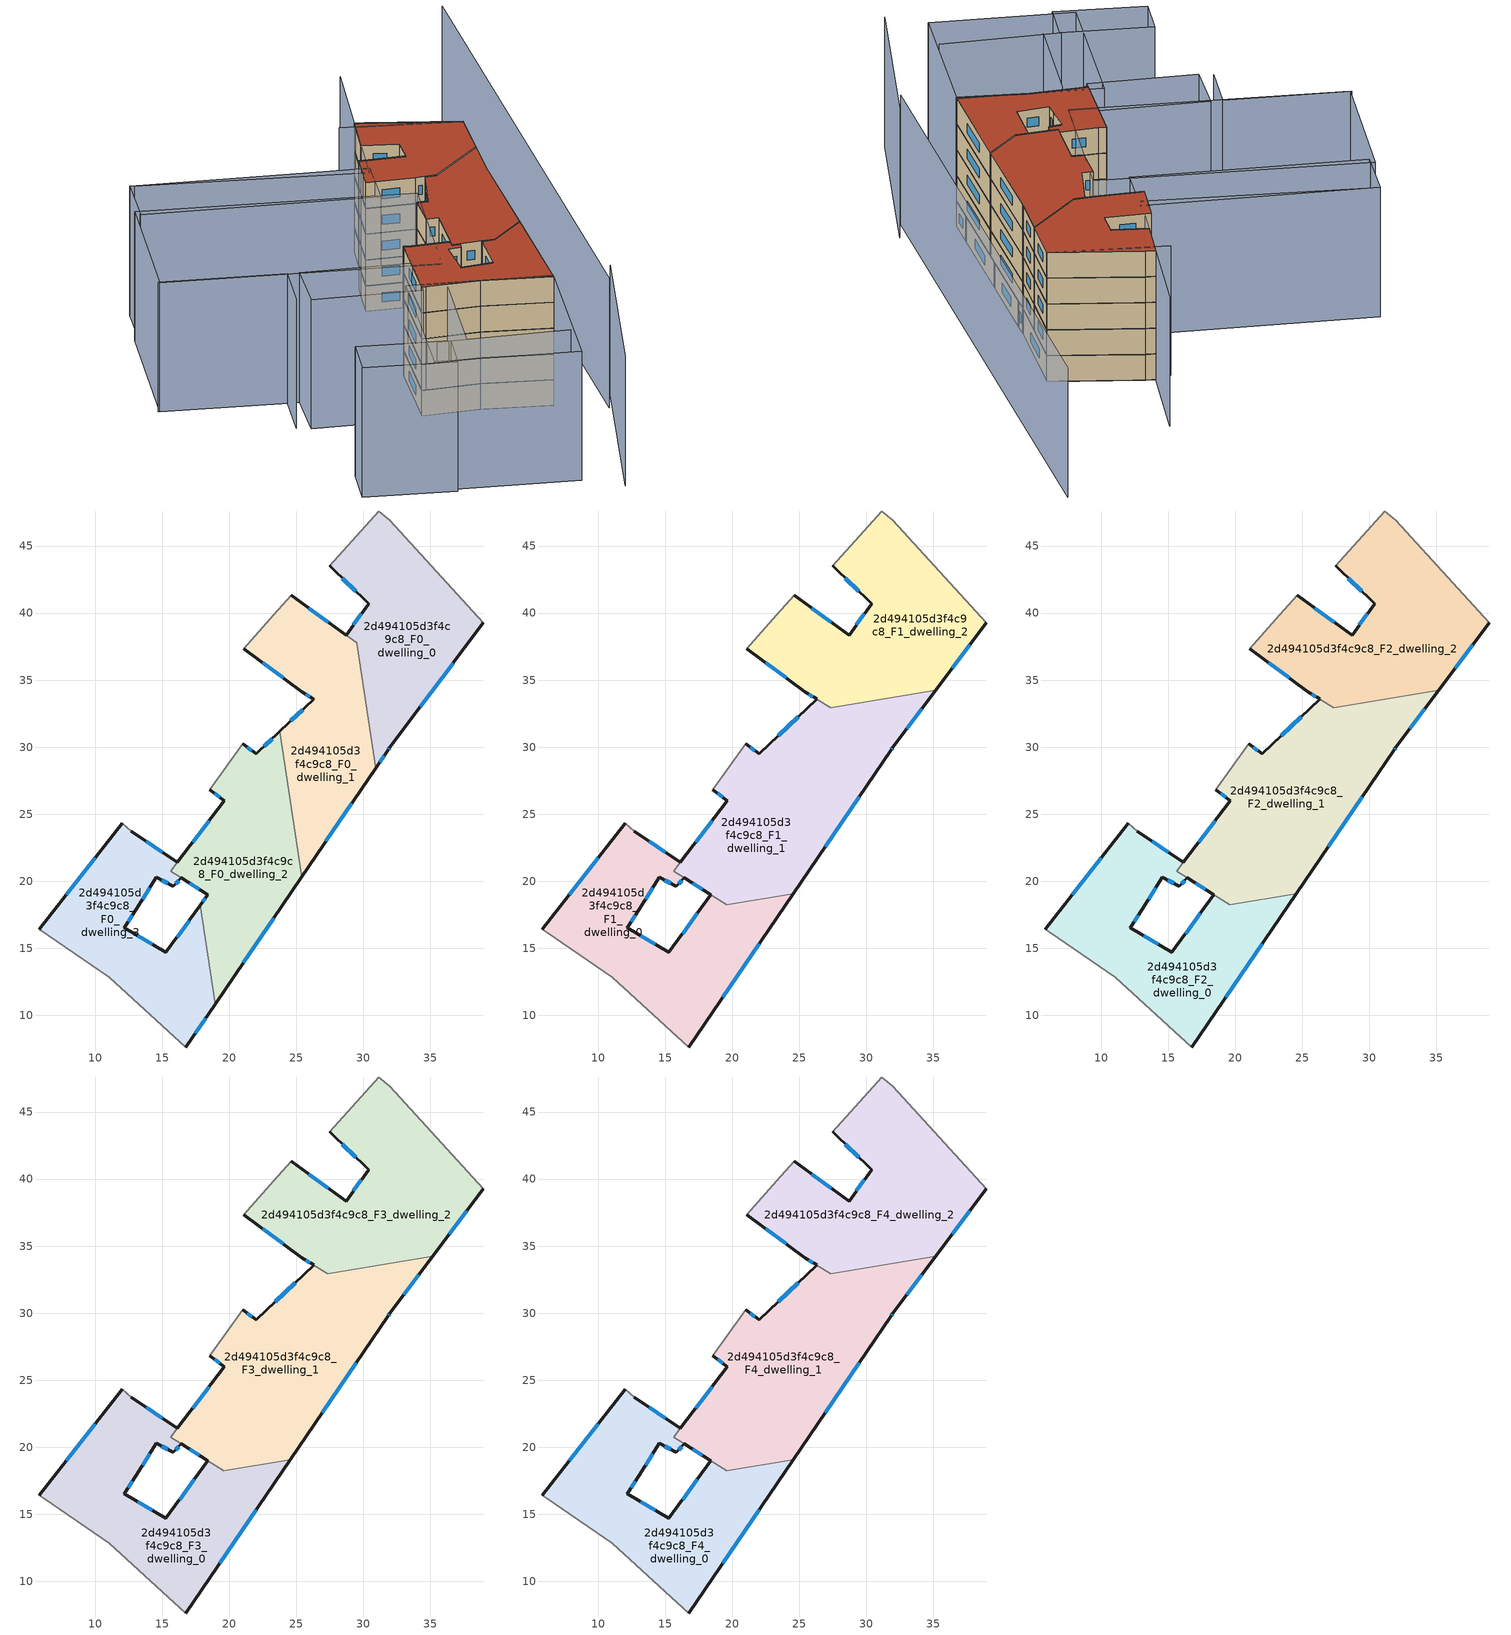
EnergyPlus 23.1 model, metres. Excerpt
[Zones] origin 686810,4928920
2d494105d3f4c9c8_F0_dwelling_0
 floor ground (EU_floor_Construction): 31.99,29.98 38.96,39.27 31.96,46.91 31.17,47.61 27.51,43.52 30.39,40.71 28.72,38.36 29.52,37.78 30.94,28.44 31.87,29.8 z0
 wall outside (EU_wall_Construction): 28.72,38.36 30.39,40.71 27.51,43.52 / 38.96,39.27 31.99,29.98 31.87,29.8 30.94,28.44 z0:3
 wall to 2d494105d3f4c9c8_F0_dwelling_1 (EU_wall_Construction): 30.94,28.44 29.52,37.78 28.72,38.36 z0:3
 wall adiabatic (EU_wall_Construction): 27.51,43.52 31.17,47.61 31.96,46.91 38.96,39.27 z0:3
 window (EU_Window_Construction): 31.95,29.93 31.91,29.86 / 31.57,29.36 31.24,28.89 / 29.26,39.13 29.85,39.95 / 29.45,41.63 28.45,42.61 / 36.69,36.25 34.26,33 z0.98:2.02
2d494105d3f4c9c8_F0_dwelling_1
 floor ground (EU_floor_Construction): 25.42,20.34 30.94,28.44 29.52,37.78 24.61,41.33 23.31,39.86 21.09,37.33 25.42,34.14 26.3,33.59 23.77,31.18 z0
 wall outside (EU_wall_Construction): 24.61,41.33 28.72,38.37 / 30.94,28.44 25.42,20.34 / 23.77,31.18 26.3,33.59 25.42,34.14 21.09,37.33 z0:3
 wall to 2d494105d3f4c9c8_F0_dwelling_2 (EU_wall_Construction): 25.42,20.34 23.77,31.18 z0:3
 wall adiabatic (EU_wall_Construction): 21.09,37.33 23.31,39.86 24.61,41.33 z0:3
 window (EU_Window_Construction): 25.95,40.37 27.38,39.33 / 29.15,25.81 27.22,22.98 / 24.6,31.97 25.48,32.81 / 26.01,33.77 25.71,33.97 / 24.01,35.18 22.5,36.3 z0.98:2.02
2d494105d3f4c9c8_F0_dwelling_2
 floor ground (EU_floor_Construction): 18.95,10.85 25.42,20.34 23.77,31.18 22.03,29.51 21.01,30.25 18.57,26.82 19.63,26 15.64,20.74 18.41,19 17.83,18.21 z0
 wall outside (EU_wall_Construction): 25.42,20.34 18.95,10.85 / 17.83,18.21 18.41,19 16.42,20.25 / 21.01,30.25 22.03,29.51 23.77,31.18 / 16.14,21.4 19.63,26 18.57,26.82 z0:3
 wall to 2d494105d3f4c9c8_F0_dwelling_3 (EU_wall_Construction): 18.95,10.85 17.83,18.21 / 16.42,20.25 15.64,20.74 16.14,21.4 z0:3
 wall adiabatic (EU_wall_Construction): 18.57,26.82 21.01,30.25 z0:3
 window (EU_Window_Construction): 23.32,17.25 21.06,13.94 / 18.02,18.47 18.22,18.75 / 19.28,26.27 18.91,26.55 / 21.34,30.01 21.7,29.75 / 22.6,30.06 23.21,30.64 / 17.76,19.41 17.07,19.85 / 17.28,22.9 18.5,24.51 z0.98:2.02
2d494105d3f4c9c8_F0_dwelling_3
 floor ground (EU_floor_Construction): 16.77,7.64 18.95,10.85 17.83,18.21 15.28,14.69 12.17,16.52 13.05,17.9 14.55,20.28 15.82,19.63 16.42,20.25 15.64,20.74 16.14,21.4 12.69,23.73 12.02,24.34 5.82,16.43 11.05,12.85 z0
 wall outside (EU_wall_Construction): 18.95,10.85 16.77,7.64 / 5.82,16.43 12.02,24.34 / 12.69,23.73 16.14,21.4 / 16.42,20.25 15.82,19.63 14.55,20.28 13.05,17.9 12.17,16.52 15.28,14.69 17.83,18.21 z0:3
 wall adiabatic (EU_wall_Construction): 16.77,7.64 11.05,12.85 5.82,16.43 / 12.02,24.34 12.69,23.73 z0:3
 window (EU_Window_Construction): 12.76,17.46 12.46,16.97 / 13.18,15.93 14.27,15.29 / 16.11,15.84 17,17.07 / 18.24,9.81 17.48,8.69 / 7.84,19.01 10,21.77 / 13.81,22.98 15.02,22.16 / 16.22,20.05 16.01,19.83 / 15.41,19.85 14.96,20.07 / 14.06,19.51 13.54,18.68 z0.98:2.02
2d494105d3f4c9c8_F1_dwelling_0
 floor to 2d494105d3f4c9c8_F0_dwelling_3 (EU_floor_Construction): 16.77,7.64 18.95,10.85 17.83,18.21 15.28,14.69 12.17,16.52 13.05,17.9 14.55,20.28 15.82,19.63 16.42,20.25 15.64,20.74 16.14,21.41 12.69,23.73 12.02,24.34 5.82,16.43 11.05,12.85 z3
 floor to 2d494105d3f4c9c8_F0_dwelling_2 (EU_floor_Construction): 18.95,10.85 24.56,19.08 19.6,18.26 18.41,19 17.83,18.21 z3
 wall outside (EU_wall_Construction): 24.56,19.08 16.77,7.64 / 5.82,16.43 12.02,24.34 / 12.69,23.73 16.14,21.41 / 16.42,20.25 15.82,19.63 14.55,20.28 13.05,17.9 12.17,16.52 15.28,14.69 18.41,19 z3:6
 wall adiabatic (EU_wall_Construction): 16.77,7.64 11.05,12.85 6.16,16.2 5.82,16.43 / 12.02,24.34 12.69,23.73 z3:6
 wall to 2d494105d3f4c9c8_F1_dwelling_1 (EU_wall_Construction): 16.14,21.41 15.64,20.74 16.42,20.25 / 18.41,19 19.6,18.26 24.56,19.08 z3:6
 window (EU_Window_Construction): 22.03,15.36 19.3,11.36 / 7.84,19.01 10,21.77 / 13.81,22.98 15.02,22.16 / 16.22,20.05 16.01,19.83 / 15.41,19.85 14.96,20.07 / 14.06,19.51 13.54,18.68 / 12.76,17.46 12.46,16.97 / 13.18,15.93 14.27,15.29 / 16.3,16.1 17.39,17.6 z3.98:5.02
2d494105d3f4c9c8_F1_dwelling_1
 floor to 2d494105d3f4c9c8_F0_dwelling_1 (EU_floor_Construction): 25.42,20.34 30.94,28.44 30.19,33.42 27.33,32.95 26.3,33.59 23.77,31.18 z3
 floor to 2d494105d3f4c9c8_F0_dwelling_2 (EU_floor_Construction): 24.56,19.08 25.42,20.34 23.77,31.18 22.03,29.51 21.01,30.25 18.57,26.82 19.63,26 16.14,21.4 16.11,21.37 15.64,20.74 19.6,18.26 z3
 floor to 2d494105d3f4c9c8_F0_dwelling_0 (EU_floor_Construction): 31.99,29.98 35.18,34.24 30.19,33.42 30.94,28.44 31.87,29.8 z3
 wall outside (EU_wall_Construction): 16.14,21.4 19.63,26 18.57,26.82 / 21.01,30.25 22.03,29.51 26.3,33.59 / 35.18,34.24 31.99,29.98 31.87,29.8 24.56,19.08 / 18.41,19 16.42,20.25 z3:6
 wall adiabatic (EU_wall_Construction): 18.57,26.82 21.01,30.25 z3:6
 wall to 2d494105d3f4c9c8_F1_dwelling_2 (EU_wall_Construction): 26.3,33.59 27.33,32.95 / 27.34,32.95 35.18,34.24 z3:6
 window (EU_Window_Construction): 17.28,22.9 18.5,24.51 / 19.28,26.27 18.91,26.55 / 21.34,30.01 21.7,29.75 / 23.42,30.84 24.91,32.27 / 34.14,32.86 33.03,31.37 / 31.95,29.93 31.91,29.86 / 29.49,26.32 26.94,22.57 / 17.76,19.41 17.07,19.85 z3.98:5.02
2d494105d3f4c9c8_F1_dwelling_2
 floor to 2d494105d3f4c9c8_F0_dwelling_0 (EU_floor_Construction): 35.18,34.24 38.96,39.27 31.96,46.91 31.17,47.61 27.51,43.52 30.39,40.71 28.72,38.36 29.52,37.78 30.19,33.42 z3
 floor to 2d494105d3f4c9c8_F0_dwelling_1 (EU_floor_Construction): 30.19,33.42 29.52,37.78 24.61,41.33 23.31,39.86 21.09,37.33 25.42,34.14 27.34,32.95 z3
 wall outside (EU_wall_Construction): 26.3,33.6 25.42,34.14 21.09,37.33 / 24.61,41.33 28.72,38.36 30.39,40.71 27.51,43.52 / 38.96,39.27 35.18,34.24 z3:6
 wall adiabatic (EU_wall_Construction): 21.09,37.33 23.31,39.86 24.61,41.33 / 27.51,43.52 31.17,47.61 31.96,46.91 38.96,39.27 z3:6
 window (EU_Window_Construction): 26.01,33.77 25.71,33.97 / 24.01,35.18 22.5,36.3 / 25.95,40.37 27.38,39.33 / 29.26,39.13 29.85,39.95 / 29.45,41.63 28.45,42.61 / 37.73,37.64 36.41,35.88 z3.98:5.02
2d494105d3f4c9c8_F2_dwelling_0
 floor to 2d494105d3f4c9c8_F1_dwelling_0 (EU_floor_Construction): 16.77,7.64 24.56,19.08 19.6,18.26 18.41,19 15.28,14.69 12.17,16.52 13.05,17.9 14.55,20.28 15.82,19.63 16.42,20.25 15.64,20.74 16.14,21.41 12.69,23.73 12.02,24.34 5.82,16.43 11.05,12.85 z6
 wall outside (EU_wall_Construction): 24.56,19.08 16.77,7.64 / 5.82,16.43 12.02,24.34 / 12.69,23.73 16.14,21.41 / 16.42,20.25 15.82,19.63 14.55,20.28 13.05,17.9 12.17,16.52 15.28,14.69 18.41,19 z6:9
 wall adiabatic (EU_wall_Construction): 16.77,7.64 11.05,12.85 6.16,16.2 5.82,16.43 / 12.02,24.34 12.69,23.73 z6:9
 wall to 2d494105d3f4c9c8_F2_dwelling_1 (EU_wall_Construction): 16.14,21.41 15.64,20.74 16.42,20.25 / 18.41,19 19.6,18.26 24.56,19.08 z6:9
 window (EU_Window_Construction): 22.03,15.36 19.3,11.36 / 7.84,19.01 10,21.77 / 13.81,22.98 15.02,22.16 / 16.22,20.05 16.01,19.83 / 15.41,19.85 14.96,20.07 / 14.06,19.51 13.54,18.68 / 12.76,17.46 12.46,16.97 / 13.18,15.93 14.27,15.29 / 16.3,16.1 17.39,17.6 z6.98:8.02
2d494105d3f4c9c8_F2_dwelling_1
 floor to 2d494105d3f4c9c8_F1_dwelling_1 (EU_floor_Construction): 24.56,19.08 31.87,29.8 31.99,29.98 35.18,34.24 27.33,32.95 26.3,33.59 22.03,29.51 21.01,30.25 18.57,26.82 19.63,26 16.14,21.4 15.64,20.75 19.6,18.26 z6
 wall outside (EU_wall_Construction): 16.14,21.4 19.63,26 18.57,26.82 / 21.01,30.25 22.03,29.51 26.3,33.59 / 35.18,34.24 31.99,29.98 31.87,29.8 24.56,19.08 / 18.41,19 16.42,20.25 z6:9
 wall adiabatic (EU_wall_Construction): 18.57,26.82 21.01,30.25 z6:9
 wall to 2d494105d3f4c9c8_F2_dwelling_2 (EU_wall_Construction): 26.3,33.59 27.33,32.95 / 27.34,32.95 35.18,34.24 z6:9
 window (EU_Window_Construction): 17.28,22.9 18.5,24.51 / 19.28,26.27 18.91,26.55 / 21.34,30.01 21.7,29.75 / 23.42,30.84 24.91,32.27 / 34.14,32.86 33.03,31.37 / 31.95,29.93 31.91,29.86 / 29.49,26.32 26.94,22.57 / 17.76,19.41 17.07,19.85 z6.98:8.02
2d494105d3f4c9c8_F2_dwelling_2
 floor to 2d494105d3f4c9c8_F1_dwelling_2 (EU_floor_Construction): 35.18,34.24 38.96,39.27 31.96,46.91 31.17,47.61 27.51,43.52 30.39,40.71 28.72,38.36 24.61,41.33 23.31,39.86 21.09,37.33 25.42,34.14 27.33,32.95 z6
 wall outside (EU_wall_Construction): 26.3,33.6 25.42,34.14 21.09,37.33 / 24.61,41.33 28.72,38.36 30.39,40.71 27.51,43.52 / 38.96,39.27 35.18,34.24 z6:9
 wall adiabatic (EU_wall_Construction): 21.09,37.33 23.31,39.86 24.61,41.33 / 27.51,43.52 31.17,47.61 31.96,46.91 38.96,39.27 z6:9
 window (EU_Window_Construction): 26.01,33.77 25.71,33.97 / 24.01,35.18 22.5,36.3 / 25.95,40.37 27.38,39.33 / 29.26,39.13 29.85,39.95 / 29.45,41.63 28.45,42.61 / 37.73,37.64 36.41,35.88 z6.98:8.02
2d494105d3f4c9c8_F3_dwelling_0
 floor to 2d494105d3f4c9c8_F2_dwelling_0 (EU_floor_Construction): 16.77,7.64 24.56,19.08 19.6,18.26 18.41,19 15.28,14.69 12.17,16.52 13.05,17.9 14.55,20.28 15.82,19.63 16.42,20.25 15.64,20.74 16.14,21.41 12.69,23.73 12.02,24.34 5.82,16.43 11.05,12.85 z9
 wall outside (EU_wall_Construction): 24.56,19.08 16.77,7.64 / 5.82,16.43 12.02,24.34 / 12.69,23.73 16.14,21.41 / 16.42,20.25 15.82,19.63 14.55,20.28 13.05,17.9 12.17,16.52 15.28,14.69 18.41,19 z9:12
 wall adiabatic (EU_wall_Construction): 16.77,7.64 11.05,12.85 6.16,16.2 5.82,16.43 / 12.02,24.34 12.69,23.73 z9:12
 wall to 2d494105d3f4c9c8_F3_dwelling_1 (EU_wall_Construction): 16.14,21.41 15.64,20.74 16.42,20.25 / 18.41,19 19.6,18.26 24.56,19.08 z9:12
 window (EU_Window_Construction): 22.03,15.36 19.3,11.36 / 7.84,19.01 10,21.77 / 13.81,22.98 15.02,22.16 / 16.22,20.05 16.01,19.83 / 15.41,19.85 14.96,20.07 / 14.06,19.51 13.54,18.68 / 12.76,17.46 12.46,16.97 / 13.18,15.93 14.27,15.29 / 16.3,16.1 17.39,17.6 z9.98:11.02
2d494105d3f4c9c8_F3_dwelling_1
 floor to 2d494105d3f4c9c8_F2_dwelling_1 (EU_floor_Construction): 24.56,19.08 31.87,29.8 31.99,29.98 35.18,34.24 27.33,32.95 26.3,33.59 22.03,29.51 21.01,30.25 18.57,26.82 19.63,26 16.14,21.4 15.64,20.75 19.6,18.26 z9
 wall outside (EU_wall_Construction): 16.14,21.4 19.63,26 18.57,26.82 / 21.01,30.25 22.03,29.51 26.3,33.59 / 35.18,34.24 31.99,29.98 31.87,29.8 24.56,19.08 / 18.41,19 16.42,20.25 z9:12
 wall adiabatic (EU_wall_Construction): 18.57,26.82 21.01,30.25 z9:12
 wall to 2d494105d3f4c9c8_F3_dwelling_2 (EU_wall_Construction): 26.3,33.59 27.33,32.95 / 27.34,32.95 35.18,34.24 z9:12
 window (EU_Window_Construction): 17.28,22.9 18.5,24.51 / 19.28,26.27 18.91,26.55 / 21.34,30.01 21.7,29.75 / 23.42,30.84 24.91,32.27 / 34.14,32.86 33.03,31.37 / 31.95,29.93 31.91,29.86 / 29.49,26.32 26.94,22.57 / 17.76,19.41 17.07,19.85 z9.98:11.02
2d494105d3f4c9c8_F3_dwelling_2
 floor to 2d494105d3f4c9c8_F2_dwelling_2 (EU_floor_Construction): 35.18,34.24 38.96,39.27 31.96,46.91 31.17,47.61 27.51,43.52 30.39,40.71 28.72,38.36 24.61,41.33 23.31,39.86 21.09,37.33 25.42,34.14 27.33,32.95 z9
 wall outside (EU_wall_Construction): 26.3,33.6 25.42,34.14 21.09,37.33 / 24.61,41.33 28.72,38.36 30.39,40.71 27.51,43.52 / 38.96,39.27 35.18,34.24 z9:12
 wall adiabatic (EU_wall_Construction): 21.09,37.33 23.31,39.86 24.61,41.33 / 27.51,43.52 31.17,47.61 31.96,46.91 38.96,39.27 z9:12
 window (EU_Window_Construction): 26.01,33.77 25.71,33.97 / 24.01,35.18 22.5,36.3 / 25.95,40.37 27.38,39.33 / 29.26,39.13 29.85,39.95 / 29.45,41.63 28.45,42.61 / 37.73,37.64 36.41,35.88 z9.98:11.02
2d494105d3f4c9c8_F4_dwelling_0
 floor to 2d494105d3f4c9c8_F3_dwelling_0 (EU_floor_Construction): 16.77,7.64 24.56,19.08 19.6,18.26 18.41,19 15.28,14.69 12.17,16.52 13.05,17.9 14.55,20.28 15.82,19.63 16.42,20.25 15.64,20.74 16.14,21.41 12.69,23.73 12.02,24.34 5.82,16.43 11.05,12.85 z12
 wall outside (EU_wall_Construction): 24.56,19.08 16.77,7.64 / 5.82,16.43 12.02,24.34 / 12.69,23.73 16.14,21.41 / 16.42,20.25 15.82,19.63 14.55,20.28 13.05,17.9 12.17,16.52 15.28,14.69 18.41,19 z12:15
 wall adiabatic (EU_wall_Construction): 16.77,7.64 11.05,12.85 6.16,16.2 5.82,16.43 / 12.02,24.34 12.69,23.73 z12:15
 wall to 2d494105d3f4c9c8_F4_dwelling_1 (EU_wall_Construction): 16.14,21.41 15.64,20.74 16.42,20.25 / 18.41,19 19.6,18.26 24.56,19.08 z12:15
 window (EU_Window_Construction): 22.03,15.36 19.3,11.36 / 7.84,19.01 10,21.77 / 13.81,22.98 15.02,22.16 / 16.22,20.05 16.01,19.83 / 15.41,19.85 14.96,20.07 / 14.06,19.51 13.54,18.68 / 12.76,17.46 12.46,16.97 / 13.18,15.93 14.27,15.29 / 16.3,16.1 17.39,17.6 z12.98:14.02
 roof outside (EU_roof_Construction): 24.56,19.08 16.77,7.64 11.05,12.85 5.82,16.43 12.02,24.34 12.69,23.73 16.14,21.41 15.64,20.74 16.42,20.25 15.82,19.63 14.55,20.28 13.05,17.9 12.17,16.52 15.28,14.69 18.41,19 19.6,18.26 z15
2d494105d3f4c9c8_F4_dwelling_1
 floor to 2d494105d3f4c9c8_F3_dwelling_1 (EU_floor_Construction): 24.56,19.08 31.87,29.8 31.99,29.98 35.18,34.24 27.33,32.95 26.3,33.59 22.03,29.51 21.01,30.25 18.57,26.82 19.63,26 16.14,21.4 15.64,20.75 19.6,18.26 z12
 wall outside (EU_wall_Construction): 16.14,21.4 19.63,26 18.57,26.82 / 21.01,30.25 22.03,29.51 26.3,33.59 / 35.18,34.24 31.99,29.98 31.87,29.8 24.56,19.08 / 18.41,19 16.42,20.25 z12:15
 wall adiabatic (EU_wall_Construction): 18.57,26.82 21.01,30.25 z12:15
 wall to 2d494105d3f4c9c8_F4_dwelling_2 (EU_wall_Construction): 26.3,33.59 27.33,32.95 / 27.34,32.95 35.18,34.24 z12:15
 window (EU_Window_Construction): 17.28,22.9 18.5,24.51 / 19.28,26.27 18.91,26.55 / 21.34,30.01 21.7,29.75 / 23.42,30.84 24.91,32.27 / 34.14,32.86 33.03,31.37 / 31.95,29.93 31.91,29.86 / 29.49,26.32 26.94,22.57 / 17.76,19.41 17.07,19.85 z12.98:14.02
 roof outside (EU_roof_Construction): 35.18,34.24 31.99,29.98 31.87,29.8 24.56,19.08 19.6,18.26 16.42,20.25 15.64,20.75 16.14,21.4 19.63,26 18.57,26.82 21.01,30.25 22.03,29.51 26.3,33.59 27.33,32.95 z15
2d494105d3f4c9c8_F4_dwelling_2
 floor to 2d494105d3f4c9c8_F3_dwelling_2 (EU_floor_Construction): 35.18,34.24 38.96,39.27 31.96,46.91 31.17,47.61 27.51,43.52 30.39,40.71 28.72,38.36 24.61,41.33 23.31,39.86 21.09,37.33 25.42,34.14 27.33,32.95 z12
 wall outside (EU_wall_Construction): 26.3,33.6 25.42,34.14 21.09,37.33 / 24.61,41.33 28.72,38.36 30.39,40.71 27.51,43.52 / 38.96,39.27 35.18,34.24 z12:15
 wall adiabatic (EU_wall_Construction): 21.09,37.33 23.31,39.86 24.61,41.33 / 27.51,43.52 31.17,47.61 31.96,46.91 38.96,39.27 z12:15
 window (EU_Window_Construction): 26.01,33.77 25.71,33.97 / 24.01,35.18 22.5,36.3 / 25.95,40.37 27.38,39.33 / 29.26,39.13 29.85,39.95 / 29.45,41.63 28.45,42.61 / 37.73,37.64 36.41,35.88 z12.98:14.02
 roof outside (EU_roof_Construction): 31.96,46.91 38.96,39.27 35.18,34.24 27.33,32.95 25.42,34.14 21.09,37.33 23.31,39.86 24.61,41.33 28.72,38.36 30.39,40.71 27.51,43.52 31.17,47.61 z15
shading: -3.16,6.59 8.27,-2 / 7.07,-10.58 22.66,4.95 / 20.2,2.98 58.61,59.06 / 7.61,14.41 -0.72,4.59 / -11.28,38.11 -0.89,29.26 / -0.89,29.26 -4.9,24.56 / 38.96,39.27 29.31,48.03 / 38.75,56.05 23.15,38.64 / 23.15,38.64 4.68,55.17 / 16.97,7.88 5.02,-6.32 / 5.02,-6.32 -6.95,3.76 / -6.95,3.76 5,17.95 / 5,17.95 16.97,7.88 / 5.37,15.86 -4,23.26 / -4,23.26 0.11,28.46 / 0.11,28.46 9.48,21.06 / 9.48,21.06 5.37,15.86 / 0.05,51.11 22.72,31.65 / 22.72,31.65 11.46,18.54 / 11.46,18.54 -11.21,37.99 / -11.21,37.99 0.05,51.11 / 4.3,55.48 23.99,39.3 / 23.99,39.3 19.6,33.96 / 19.6,33.96 -0.09,50.14 / -0.09,50.14 4.3,55.48 / -12.97,8.49 -9.62,12.34 / -9.62,12.34 -2.02,5.7 / -2.02,5.7 -5.37,1.86 / -5.37,1.86 -12.97,8.49 z0:15
[Building]
EU S2 Campaign: North Axis=0; Terrain=City; Solar Distribution=FullExterior
[Site:Location]
Bologna: Latitude=44.5; Longitude=11.25; Time Zone=1; Elevation=37
[SizingPeriod:WeatherFileDays]
AnnualSizingPeriod: Begin Month=1; Begin Day of Month=1; End Month=12; End Day of Month=31; Day of Week for Start Day=Monday; Use Weather File Daylight Saving Period=No; Use Weather File Rain and Snow Indicators=No
[MATERIAL]
EU_InternalMass_Material: Roughness=MediumRough; Thickness=0.1; Conductivity=1; Density=1800; Specific Heat=900; Thermal Absorptance=0.9; Solar Absorptance=0.7; Visible Absorptance=0.7
[MATERIAL:NOMASS] Roughness=MediumRough; Thermal Absorptance=0.9; Solar Absorptance=0.7; Visible Absorptance=0.7
Name | Thermal Resistance
EU_wall_NoMass | 0.905828
EU_roof_NoMass | 0.37593
EU_floor_NoMass | 0.67114
[WINDOWMATERIAL:SIMPLEGLAZINGSYSTEM]
EU_Window_SimpleGlazing: UFactor=4.52486; Solar Heat Gain Coefficient=0.85; Visible Transmittance=0.85
[CONSTRUCTION]
EU_wall_Construction: EU_wall_NoMass
EU_roof_Construction: EU_roof_NoMass
EU_floor_Construction: EU_floor_NoMass
EU_InternalMass_Construction: EU_InternalMass_Material
EU_Window_Construction: EU_Window_SimpleGlazing
[ZONE] Type=1; Multiplier=1; Ceiling Height=autocalculate; Floor Area=autocalculate; Part of Total Floor Area=Yes
Name | Volume
2d494105d3f4c9c8_F0_dwelling_0 | 302.856
2d494105d3f4c9c8_F1_dwelling_0; 2d494105d3f4c9c8_F2_dwelling_0; 2d494105d3f4c9c8_F3_dwelling_0; 2d494105d3f4c9c8_F4_dwelling_0 | 364.431
2d494105d3f4c9c8_F0_dwelling_1 | 299.897
2d494105d3f4c9c8_F1_dwelling_1; 2d494105d3f4c9c8_F2_dwelling_1; 2d494105d3f4c9c8_F3_dwelling_1; 2d494105d3f4c9c8_F4_dwelling_1 | 430.709
2d494105d3f4c9c8_F0_dwelling_2 | 297.808
2d494105d3f4c9c8_F1_dwelling_2 | 393.782
2d494105d3f4c9c8_F2_dwelling_2; 2d494105d3f4c9c8_F3_dwelling_2; 2d494105d3f4c9c8_F4_dwelling_2 | 393.796
2d494105d3f4c9c8_F0_dwelling_3 | 288.451
[INTERNALMASS] Construction=EU_InternalMass_Construction
Name | Zone or ZoneList | Surface Area
2d494105d3f4c9c8_F0_dwelling_0_EU_InternalMass | 2d494105d3f4c9c8_F0_dwelling_0 | 100.951
2d494105d3f4c9c8_F0_dwelling_1_EU_InternalMass | 2d494105d3f4c9c8_F0_dwelling_1 | 99.9654
2d494105d3f4c9c8_F0_dwelling_2_EU_InternalMass | 2d494105d3f4c9c8_F0_dwelling_2 | 99.2679
2d494105d3f4c9c8_F0_dwelling_3_EU_InternalMass | 2d494105d3f4c9c8_F0_dwelling_3 | 96.1507
2d494105d3f4c9c8_F1_dwelling_0_EU_InternalMass | 2d494105d3f4c9c8_F1_dwelling_0 | 121.475
2d494105d3f4c9c8_F1_dwelling_1_EU_InternalMass | 2d494105d3f4c9c8_F1_dwelling_1 | 143.588
2d494105d3f4c9c8_F1_dwelling_2_EU_InternalMass | 2d494105d3f4c9c8_F1_dwelling_2 | 131.264
2d494105d3f4c9c8_F2_dwelling_0_EU_InternalMass | 2d494105d3f4c9c8_F2_dwelling_0 | 121.475
2d494105d3f4c9c8_F2_dwelling_1_EU_InternalMass | 2d494105d3f4c9c8_F2_dwelling_1 | 143.588
2d494105d3f4c9c8_F2_dwelling_2_EU_InternalMass | 2d494105d3f4c9c8_F2_dwelling_2 | 131.264
2d494105d3f4c9c8_F3_dwelling_0_EU_InternalMass | 2d494105d3f4c9c8_F3_dwelling_0 | 121.475
2d494105d3f4c9c8_F3_dwelling_1_EU_InternalMass | 2d494105d3f4c9c8_F3_dwelling_1 | 143.588
2d494105d3f4c9c8_F3_dwelling_2_EU_InternalMass | 2d494105d3f4c9c8_F3_dwelling_2 | 131.264
2d494105d3f4c9c8_F4_dwelling_0_EU_InternalMass | 2d494105d3f4c9c8_F4_dwelling_0 | 121.475
2d494105d3f4c9c8_F4_dwelling_1_EU_InternalMass | 2d494105d3f4c9c8_F4_dwelling_1 | 143.588
2d494105d3f4c9c8_F4_dwelling_2_EU_InternalMass | 2d494105d3f4c9c8_F4_dwelling_2 | 131.264
[OTHEREQUIPMENT] Fuel Type=Electricity; Design Level Calculation Method=Watts/Area; Power per Zone Floor Area=1; Fraction Latent=0; Fraction Radiant=0; Fraction Lost=0; Carbon Dioxide Generation Rate=0; EndUse Subcategory=EU_Step8_InternalGains
Name | Zone or ZoneList or Space or SpaceList | Schedule
EU_Step8_InternalGain_2d494105d3f4c9c8_F0_dwelling_0_f000 | 2d494105d3f4c9c8_F0_dwelling_0 | EU_Step8_GainSchedule_2d494105d3f4c9c8_F0_dwelling_0_f000
EU_Step8_InternalGain_2d494105d3f4c9c8_F0_dwelling_1_f000 | 2d494105d3f4c9c8_F0_dwelling_1 | EU_Step8_GainSchedule_2d494105d3f4c9c8_F0_dwelling_1_f000
EU_Step8_InternalGain_2d494105d3f4c9c8_F0_dwelling_2_f000 | 2d494105d3f4c9c8_F0_dwelling_2 | EU_Step8_GainSchedule_2d494105d3f4c9c8_F0_dwelling_2_f000
EU_Step8_InternalGain_2d494105d3f4c9c8_F0_dwelling_3_f000 | 2d494105d3f4c9c8_F0_dwelling_3 | EU_Step8_GainSchedule_2d494105d3f4c9c8_F0_dwelling_3_f000
EU_Step8_InternalGain_2d494105d3f4c9c8_F1_dwelling_0_f000 | 2d494105d3f4c9c8_F1_dwelling_0 | EU_Step8_GainSchedule_2d494105d3f4c9c8_F1_dwelling_0_f000
EU_Step8_InternalGain_2d494105d3f4c9c8_F1_dwelling_1_f000 | 2d494105d3f4c9c8_F1_dwelling_1 | EU_Step8_GainSchedule_2d494105d3f4c9c8_F1_dwelling_1_f000
EU_Step8_InternalGain_2d494105d3f4c9c8_F1_dwelling_2_f000 | 2d494105d3f4c9c8_F1_dwelling_2 | EU_Step8_GainSchedule_2d494105d3f4c9c8_F1_dwelling_2_f000
EU_Step8_InternalGain_2d494105d3f4c9c8_F2_dwelling_0_f000 | 2d494105d3f4c9c8_F2_dwelling_0 | EU_Step8_GainSchedule_2d494105d3f4c9c8_F2_dwelling_0_f000
EU_Step8_InternalGain_2d494105d3f4c9c8_F2_dwelling_1_f000 | 2d494105d3f4c9c8_F2_dwelling_1 | EU_Step8_GainSchedule_2d494105d3f4c9c8_F2_dwelling_1_f000
EU_Step8_InternalGain_2d494105d3f4c9c8_F2_dwelling_2_f000 | 2d494105d3f4c9c8_F2_dwelling_2 | EU_Step8_GainSchedule_2d494105d3f4c9c8_F2_dwelling_2_f000
EU_Step8_InternalGain_2d494105d3f4c9c8_F3_dwelling_0_f000 | 2d494105d3f4c9c8_F3_dwelling_0 | EU_Step8_GainSchedule_2d494105d3f4c9c8_F3_dwelling_0_f000
EU_Step8_InternalGain_2d494105d3f4c9c8_F3_dwelling_1_f000 | 2d494105d3f4c9c8_F3_dwelling_1 | EU_Step8_GainSchedule_2d494105d3f4c9c8_F3_dwelling_1_f000
EU_Step8_InternalGain_2d494105d3f4c9c8_F3_dwelling_2_f000 | 2d494105d3f4c9c8_F3_dwelling_2 | EU_Step8_GainSchedule_2d494105d3f4c9c8_F3_dwelling_2_f000
EU_Step8_InternalGain_2d494105d3f4c9c8_F4_dwelling_0_f000 | 2d494105d3f4c9c8_F4_dwelling_0 | EU_Step8_GainSchedule_2d494105d3f4c9c8_F4_dwelling_0_f000
EU_Step8_InternalGain_2d494105d3f4c9c8_F4_dwelling_1_f000 | 2d494105d3f4c9c8_F4_dwelling_1 | EU_Step8_GainSchedule_2d494105d3f4c9c8_F4_dwelling_1_f000
EU_Step8_InternalGain_2d494105d3f4c9c8_F4_dwelling_2_f000 | 2d494105d3f4c9c8_F4_dwelling_2 | EU_Step8_GainSchedule_2d494105d3f4c9c8_F4_dwelling_2_f000
[ZONEVENTILATION:DESIGNFLOWRATE] Schedule=EU_AlwaysOn; Design Flow Rate Calculation Method=AirChanges/Hour; Air Changes per Hour=0.73129; Ventilation Type=Natural; Fan Pressure Rise=0; Fan Total Efficiency=1; Constant Term Coefficient=1; Temperature Term Coefficient=0; Velocity Term Coefficient=0; Velocity Squared Term Coefficient=0; Minimum Indoor Temperature=-100; Maximum Indoor Temperature=100; Delta Temperature=-100; Minimum Outdoor Temperature=-100; Maximum Outdoor Temperature=100; Maximum Wind Speed=40
Name | Zone or ZoneList or Space or SpaceList
EU_ConstantAir_2d494105d3f4c9c8_F0_dwelling_0 | 2d494105d3f4c9c8_F0_dwelling_0
EU_ConstantAir_2d494105d3f4c9c8_F0_dwelling_1 | 2d494105d3f4c9c8_F0_dwelling_1
EU_ConstantAir_2d494105d3f4c9c8_F0_dwelling_2 | 2d494105d3f4c9c8_F0_dwelling_2
EU_ConstantAir_2d494105d3f4c9c8_F0_dwelling_3 | 2d494105d3f4c9c8_F0_dwelling_3
EU_ConstantAir_2d494105d3f4c9c8_F1_dwelling_0 | 2d494105d3f4c9c8_F1_dwelling_0
EU_ConstantAir_2d494105d3f4c9c8_F1_dwelling_1 | 2d494105d3f4c9c8_F1_dwelling_1
EU_ConstantAir_2d494105d3f4c9c8_F1_dwelling_2 | 2d494105d3f4c9c8_F1_dwelling_2
EU_ConstantAir_2d494105d3f4c9c8_F2_dwelling_0 | 2d494105d3f4c9c8_F2_dwelling_0
EU_ConstantAir_2d494105d3f4c9c8_F2_dwelling_1 | 2d494105d3f4c9c8_F2_dwelling_1
EU_ConstantAir_2d494105d3f4c9c8_F2_dwelling_2 | 2d494105d3f4c9c8_F2_dwelling_2
EU_ConstantAir_2d494105d3f4c9c8_F3_dwelling_0 | 2d494105d3f4c9c8_F3_dwelling_0
EU_ConstantAir_2d494105d3f4c9c8_F3_dwelling_1 | 2d494105d3f4c9c8_F3_dwelling_1
EU_ConstantAir_2d494105d3f4c9c8_F3_dwelling_2 | 2d494105d3f4c9c8_F3_dwelling_2
EU_ConstantAir_2d494105d3f4c9c8_F4_dwelling_0 | 2d494105d3f4c9c8_F4_dwelling_0
EU_ConstantAir_2d494105d3f4c9c8_F4_dwelling_1 | 2d494105d3f4c9c8_F4_dwelling_1
EU_ConstantAir_2d494105d3f4c9c8_F4_dwelling_2 | 2d494105d3f4c9c8_F4_dwelling_2
[HVACTEMPLATE:THERMOSTAT] Constant Heating Setpoint=20; Constant Cooling Setpoint=50
EU_HeatOnly_2d494105d3f4c9c8_F0_dwelling_0; EU_HeatOnly_2d494105d3f4c9c8_F0_dwelling_1; EU_HeatOnly_2d494105d3f4c9c8_F0_dwelling_2; EU_HeatOnly_2d494105d3f4c9c8_F0_dwelling_3; EU_HeatOnly_2d494105d3f4c9c8_F1_dwelling_0; EU_HeatOnly_2d494105d3f4c9c8_F1_dwelling_1; EU_HeatOnly_2d494105d3f4c9c8_F1_dwelling_2; EU_HeatOnly_2d494105d3f4c9c8_F2_dwelling_0; EU_HeatOnly_2d494105d3f4c9c8_F2_dwelling_1; EU_HeatOnly_2d494105d3f4c9c8_F2_dwelling_2; EU_HeatOnly_2d494105d3f4c9c8_F3_dwelling_0; EU_HeatOnly_2d494105d3f4c9c8_F3_dwelling_1; EU_HeatOnly_2d494105d3f4c9c8_F3_dwelling_2; EU_HeatOnly_2d494105d3f4c9c8_F4_dwelling_0; EU_HeatOnly_2d494105d3f4c9c8_F4_dwelling_1; EU_HeatOnly_2d494105d3f4c9c8_F4_dwelling_2
[HVACTEMPLATE:ZONE:IDEALLOADSAIRSYSTEM] System Availability Schedule=EU_AlwaysOn; Maximum Heating Supply Air Temperature=50; Minimum Cooling Supply Air Temperature=13; Maximum Heating Supply Air Humidity Ratio=0.0156; Minimum Cooling Supply Air Humidity Ratio=0.0077; Heating Limit=NoLimit; Cooling Limit=NoLimit; Heating Availability Schedule=EU_AlwaysOn; Cooling Availability Schedule=EU_CoolingOff; Dehumidification Control Type=ConstantSensibleHeatRatio; Cooling Sensible Heat Ratio=0.7; Dehumidification Setpoint=60; Humidification Control Type=None; Humidification Setpoint=30; Outdoor Air Method=None; Outdoor Air Flow Rate per Person=0.00944; Outdoor Air Flow Rate per Zone Floor Area=0; Outdoor Air Flow Rate per Zone=0; Demand Controlled Ventilation Type=None; Outdoor Air Economizer Type=NoEconomizer; Heat Recovery Type=None; Sensible Heat Recovery Effectiveness=0.7; Latent Heat Recovery Effectiveness=0.65
Name | Template Thermostat
2d494105d3f4c9c8_F0_dwelling_0 | EU_HeatOnly_2d494105d3f4c9c8_F0_dwelling_0
2d494105d3f4c9c8_F0_dwelling_1 | EU_HeatOnly_2d494105d3f4c9c8_F0_dwelling_1
2d494105d3f4c9c8_F0_dwelling_2 | EU_HeatOnly_2d494105d3f4c9c8_F0_dwelling_2
2d494105d3f4c9c8_F0_dwelling_3 | EU_HeatOnly_2d494105d3f4c9c8_F0_dwelling_3
2d494105d3f4c9c8_F1_dwelling_0 | EU_HeatOnly_2d494105d3f4c9c8_F1_dwelling_0
2d494105d3f4c9c8_F1_dwelling_1 | EU_HeatOnly_2d494105d3f4c9c8_F1_dwelling_1
2d494105d3f4c9c8_F1_dwelling_2 | EU_HeatOnly_2d494105d3f4c9c8_F1_dwelling_2
2d494105d3f4c9c8_F2_dwelling_0 | EU_HeatOnly_2d494105d3f4c9c8_F2_dwelling_0
2d494105d3f4c9c8_F2_dwelling_1 | EU_HeatOnly_2d494105d3f4c9c8_F2_dwelling_1
2d494105d3f4c9c8_F2_dwelling_2 | EU_HeatOnly_2d494105d3f4c9c8_F2_dwelling_2
2d494105d3f4c9c8_F3_dwelling_0 | EU_HeatOnly_2d494105d3f4c9c8_F3_dwelling_0
2d494105d3f4c9c8_F3_dwelling_1 | EU_HeatOnly_2d494105d3f4c9c8_F3_dwelling_1
2d494105d3f4c9c8_F3_dwelling_2 | EU_HeatOnly_2d494105d3f4c9c8_F3_dwelling_2
2d494105d3f4c9c8_F4_dwelling_0 | EU_HeatOnly_2d494105d3f4c9c8_F4_dwelling_0
2d494105d3f4c9c8_F4_dwelling_1 | EU_HeatOnly_2d494105d3f4c9c8_F4_dwelling_1
2d494105d3f4c9c8_F4_dwelling_2 | EU_HeatOnly_2d494105d3f4c9c8_F4_dwelling_2
[SIZING:ZONE] Zone Cooling Design Supply Air Temperature Input Method=SupplyAirTemperature; Zone Cooling Design Supply Air Temperature=13; Zone Heating Design Supply Air Temperature Input Method=SupplyAirTemperature; Zone Heating Design Supply Air Temperature=50; Zone Cooling Design Supply Air Humidity Ratio=0.008; Zone Heating Design Supply Air Humidity Ratio=0.008; Cooling Design Air Flow Method=DesignDay; Cooling Design Air Flow Rate=0; Cooling Minimum Air Flow per Zone Floor Area=0.000762; Cooling Minimum Air Flow=0; Cooling Minimum Air Flow Fraction=0.2; Heating Design Air Flow Method=DesignDay; Heating Design Air Flow Rate=0; Heating Maximum Air Flow per Zone Floor Area=0.002032; Heating Maximum Air Flow=0.141576; Heating Maximum Air Flow Fraction=0.3; Account for Dedicated Outdoor Air System=No; Dedicated Outdoor Air System Control Strategy=NeutralSupplyAir; Dedicated Outdoor Air Low Setpoint Temperature for Design=autosize; Dedicated Outdoor Air High Setpoint Temperature for Design=autosize; Zone Load Sizing Method=Sensible Load Only No Latent Load; Zone Latent Cooling Design Supply Air Humidity Ratio Input Method=HumidityRatioDifference; Zone Cooling Design Supply Air Humidity Ratio Difference=0.005; Zone Latent Heating Design Supply Air Humidity Ratio Input Method=HumidityRatioDifference; Zone Humidification Design Supply Air Humidity Ratio Difference=0.005
2d494105d3f4c9c8_F0_dwelling_0; 2d494105d3f4c9c8_F0_dwelling_1; 2d494105d3f4c9c8_F0_dwelling_2; 2d494105d3f4c9c8_F0_dwelling_3; 2d494105d3f4c9c8_F1_dwelling_0; 2d494105d3f4c9c8_F1_dwelling_1; 2d494105d3f4c9c8_F1_dwelling_2; 2d494105d3f4c9c8_F2_dwelling_0; 2d494105d3f4c9c8_F2_dwelling_1; 2d494105d3f4c9c8_F2_dwelling_2; 2d494105d3f4c9c8_F3_dwelling_0; 2d494105d3f4c9c8_F3_dwelling_1; 2d494105d3f4c9c8_F3_dwelling_2; 2d494105d3f4c9c8_F4_dwelling_0; 2d494105d3f4c9c8_F4_dwelling_1; 2d494105d3f4c9c8_F4_dwelling_2
[SCHEDULE:CONSTANT]
Name | Hourly Value
EU_AlwaysOn | 1
EU_CoolingOff | 0
[SCHEDULE:FILE] Column Number=1; Rows to Skip at Top=0; Number of Hours of Data=8760; Column Separator=Comma; Interpolate to Timestep=No; Minutes per Item=60; Adjust Schedule for Daylight Savings=Yes
Name | File
EU_Step8_GainSchedule_2d494105d3f4c9c8_F0_dwelling_0_f000 | ../../schedules/2d494105d3f4c9c8/2d494105d3f4c9c8_F0_dwelling_0_f000_gain.csv
EU_Step8_GainSchedule_2d494105d3f4c9c8_F0_dwelling_1_f000 | ../../schedules/2d494105d3f4c9c8/2d494105d3f4c9c8_F0_dwelling_1_f000_gain.csv
EU_Step8_GainSchedule_2d494105d3f4c9c8_F0_dwelling_2_f000 | ../../schedules/2d494105d3f4c9c8/2d494105d3f4c9c8_F0_dwelling_2_f000_gain.csv
EU_Step8_GainSchedule_2d494105d3f4c9c8_F0_dwelling_3_f000 | ../../schedules/2d494105d3f4c9c8/2d494105d3f4c9c8_F0_dwelling_3_f000_gain.csv
EU_Step8_GainSchedule_2d494105d3f4c9c8_F1_dwelling_0_f000 | ../../schedules/2d494105d3f4c9c8/2d494105d3f4c9c8_F1_dwelling_0_f000_gain.csv
EU_Step8_GainSchedule_2d494105d3f4c9c8_F1_dwelling_1_f000 | ../../schedules/2d494105d3f4c9c8/2d494105d3f4c9c8_F1_dwelling_1_f000_gain.csv
EU_Step8_GainSchedule_2d494105d3f4c9c8_F1_dwelling_2_f000 | ../../schedules/2d494105d3f4c9c8/2d494105d3f4c9c8_F1_dwelling_2_f000_gain.csv
EU_Step8_GainSchedule_2d494105d3f4c9c8_F2_dwelling_0_f000 | ../../schedules/2d494105d3f4c9c8/2d494105d3f4c9c8_F2_dwelling_0_f000_gain.csv
EU_Step8_GainSchedule_2d494105d3f4c9c8_F2_dwelling_1_f000 | ../../schedules/2d494105d3f4c9c8/2d494105d3f4c9c8_F2_dwelling_1_f000_gain.csv
EU_Step8_GainSchedule_2d494105d3f4c9c8_F2_dwelling_2_f000 | ../../schedules/2d494105d3f4c9c8/2d494105d3f4c9c8_F2_dwelling_2_f000_gain.csv
EU_Step8_GainSchedule_2d494105d3f4c9c8_F3_dwelling_0_f000 | ../../schedules/2d494105d3f4c9c8/2d494105d3f4c9c8_F3_dwelling_0_f000_gain.csv
EU_Step8_GainSchedule_2d494105d3f4c9c8_F3_dwelling_1_f000 | ../../schedules/2d494105d3f4c9c8/2d494105d3f4c9c8_F3_dwelling_1_f000_gain.csv
EU_Step8_GainSchedule_2d494105d3f4c9c8_F3_dwelling_2_f000 | ../../schedules/2d494105d3f4c9c8/2d494105d3f4c9c8_F3_dwelling_2_f000_gain.csv
EU_Step8_GainSchedule_2d494105d3f4c9c8_F4_dwelling_0_f000 | ../../schedules/2d494105d3f4c9c8/2d494105d3f4c9c8_F4_dwelling_0_f000_gain.csv
EU_Step8_GainSchedule_2d494105d3f4c9c8_F4_dwelling_1_f000 | ../../schedules/2d494105d3f4c9c8/2d494105d3f4c9c8_F4_dwelling_1_f000_gain.csv
EU_Step8_GainSchedule_2d494105d3f4c9c8_F4_dwelling_2_f000 | ../../schedules/2d494105d3f4c9c8/2d494105d3f4c9c8_F4_dwelling_2_f000_gain.csv
